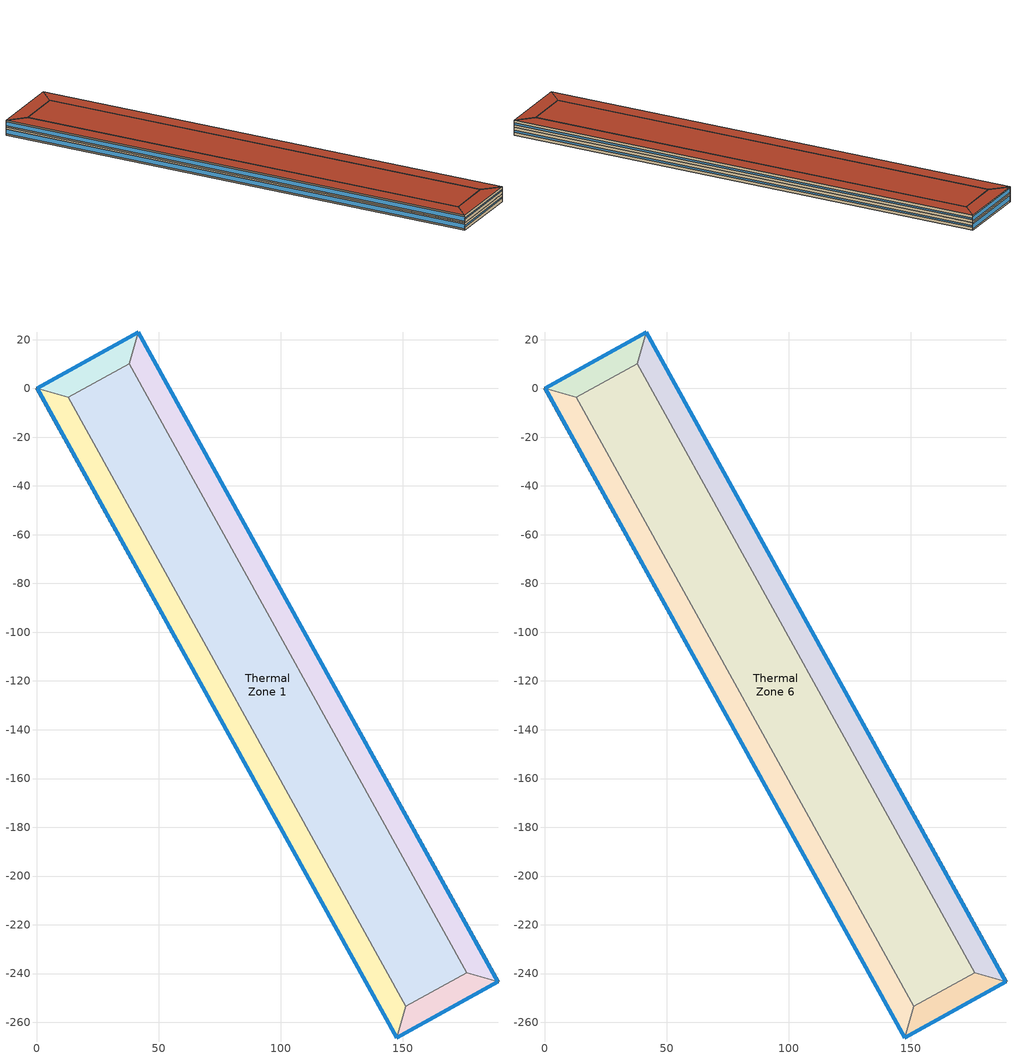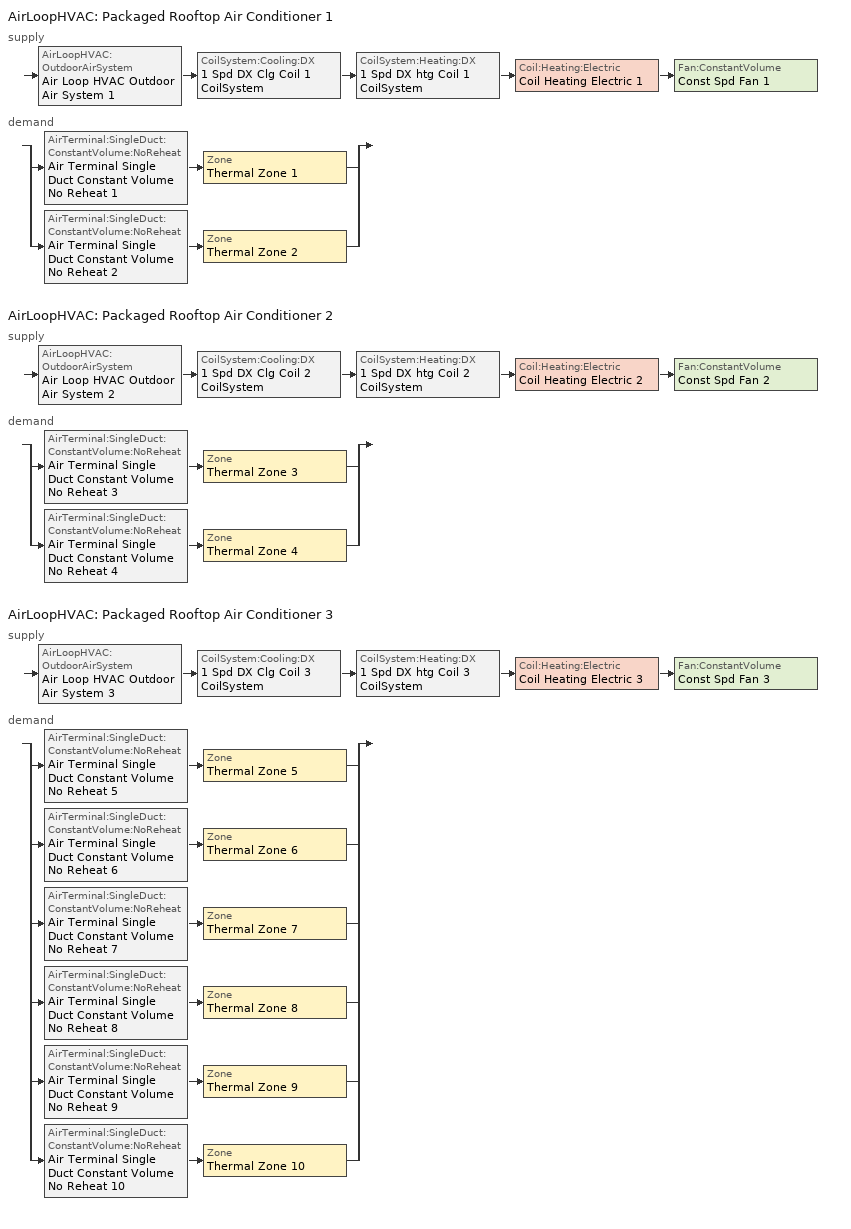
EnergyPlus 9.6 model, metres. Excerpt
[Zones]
Thermal Zone 1
 floor ground (ExtSlabCarpet): 12.79,-3.67 37.82,10.2 176.3,-239.62 151.27,-253.49 z0
 wall to Thermal Zone 5 (Interior Wall): 37.82,10.2 12.79,-3.67 z0:5.04
 wall to Thermal Zone 3 (Interior Wall): 176.3,-239.62 37.82,10.2 z0:5.04
 wall to Thermal Zone 2 (Interior Wall): 151.27,-253.49 176.3,-239.62 z0:5.04
 wall to Thermal Zone 4 (Interior Wall): 12.79,-3.67 151.27,-253.49 z0:5.04
Thermal Zone 2
 floor ground (ExtSlabCarpet): 151.27,-253.49 176.3,-239.62 189.09,-243.29 147.61,-266.29 z0
 wall outside (Ext Wall): 147.61,-266.29 189.09,-243.29 z0:5.04
 wall to Thermal Zone 4 (Interior Wall): 151.27,-253.49 147.61,-266.29 z0:5.04
 wall to Thermal Zone 3 (Interior Wall): 189.09,-243.29 176.3,-239.62 z0:5.04
 window (Ext Window): 147.61,-266.28 189.08,-243.3 z2.14:2.9
Thermal Zone 3
 floor ground (ExtSlabCarpet): 37.82,10.2 41.48,22.99 189.09,-243.29 176.3,-239.62 z0
 wall outside (Ext Wall): 189.09,-243.29 41.48,22.99 z0:5.04
 wall to Thermal Zone 5 (Interior Wall): 41.48,22.99 37.82,10.2 z0:5.04
 window (Ext Window): 189.08,-243.28 41.49,22.99 z1.89:3.15
Thermal Zone 4
 floor ground (ExtSlabCarpet): 151.27,-253.49 147.61,-266.29 0,0 12.79,-3.67 z0
 wall outside (Ext Wall): 0,0 147.61,-266.29 z0:5.04
 wall to Thermal Zone 5 (Interior Wall): 12.79,-3.67 0,0 z0:5.04
 window (Ext Window): 0,-0.01 147.6,-266.28 z1.06:3.98
Thermal Zone 5
 floor ground (ExtSlabCarpet): 41.48,22.99 37.82,10.2 12.79,-3.67 0,0 z0
 wall outside (Ext Wall): 41.48,22.99 0,0 z0:5.04
 window (Ext Window): 41.47,22.99 0.01,0 z1.16:3.88
Thermal Zone 6
 floor to Thermal Zone 1 (Interior Floor): 12.79,-3.67 37.82,10.2 176.3,-239.62 151.27,-253.49 z5.04
 wall to Thermal Zone 10 (Interior Wall): 37.82,10.2 12.79,-3.67 z5.04:9.71
 wall to Thermal Zone 8 (Interior Wall): 176.3,-239.62 37.82,10.2 z5.04:9.71
 wall to Thermal Zone 7 (Interior Wall): 151.27,-253.49 176.3,-239.62 z5.04:9.71
 wall to Thermal Zone 9 (Interior Wall): 12.79,-3.67 151.27,-253.49 z5.04:9.71
 roof outside (Ext Roof): 151.27,-253.49 176.3,-239.62 37.82,10.2 12.79,-3.67 z9.71
Thermal Zone 7
 floor to Thermal Zone 2 (Interior Floor): 151.27,-253.49 176.3,-239.62 189.09,-243.29 147.61,-266.29 z5.04
 wall outside (Ext Wall): 147.61,-266.29 189.09,-243.29 z5.04:9.71
 wall to Thermal Zone 9 (Interior Wall): 151.27,-253.49 147.61,-266.29 z5.04:9.71
 wall to Thermal Zone 8 (Interior Wall): 189.09,-243.29 176.3,-239.62 z5.04:9.71
 window (Ext Window): 147.61,-266.28 189.08,-243.3 z7.02:7.73
 roof outside (Ext Roof): 147.61,-266.29 189.09,-243.29 176.3,-239.62 151.27,-253.49 z9.71
Thermal Zone 8
 floor to Thermal Zone 3 (Interior Floor): 37.82,10.2 41.48,22.99 189.09,-243.29 176.3,-239.62 z5.04
 wall outside (Ext Wall): 189.09,-243.29 41.48,22.99 z5.04:9.71
 wall to Thermal Zone 10 (Interior Wall): 41.48,22.99 37.82,10.2 z5.04:9.71
 window (Ext Window): 189.08,-243.28 41.49,22.99 z6.79:7.96
 roof outside (Ext Roof): 176.3,-239.62 189.09,-243.29 41.48,22.99 37.82,10.2 z9.71
Thermal Zone 9
 floor to Thermal Zone 4 (Interior Floor): 151.27,-253.49 147.61,-266.29 0,0 12.79,-3.67 z5.04
 wall outside (Ext Wall): 0,0 147.61,-266.29 z5.04:9.71
 wall to Thermal Zone 10 (Interior Wall): 12.79,-3.67 0,0 z5.04:9.71
 window (Ext Window): 0,-0.01 147.6,-266.28 z6.02:8.73
 roof outside (Ext Roof): 12.79,-3.67 0,0 147.61,-266.29 151.27,-253.49 z9.71
Thermal Zone 10
 floor to Thermal Zone 5 (Interior Floor): 41.48,22.99 37.82,10.2 12.79,-3.67 0,0 z5.04
 wall outside (Ext Wall): 41.48,22.99 0,0 z5.04:9.71
 window (Ext Window): 41.47,22.99 0.01,0 z6.11:8.64
 roof outside (Ext Roof): 0,0 12.79,-3.67 37.82,10.2 41.48,22.99 z9.71
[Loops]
AirLoopHVAC 'Packaged Rooftop Air Conditioner 1'
 supply: AirLoopHVAC:OutdoorAirSystem 'Air Loop HVAC Outdoor Air System 1' > CoilSystem:Cooling:DX '1 Spd DX Clg Coil 1 CoilSystem' > CoilSystem:Heating:DX '1 Spd DX htg Coil 1 CoilSystem' > Coil:Heating:Electric 'Coil Heating Electric 1' > Fan:ConstantVolume 'Const Spd Fan 1'
 demand: split
  | AirTerminal:SingleDuct:ConstantVolume:NoReheat 'Air Terminal Single Duct Constant Volume No Reheat 1' > Zone 'Thermal Zone 1'
  | AirTerminal:SingleDuct:ConstantVolume:NoReheat 'Air Terminal Single Duct Constant Volume No Reheat 2' > Zone 'Thermal Zone 2'
AirLoopHVAC 'Packaged Rooftop Air Conditioner 2'
 supply: AirLoopHVAC:OutdoorAirSystem 'Air Loop HVAC Outdoor Air System 2' > CoilSystem:Cooling:DX '1 Spd DX Clg Coil 2 CoilSystem' > CoilSystem:Heating:DX '1 Spd DX htg Coil 2 CoilSystem' > Coil:Heating:Electric 'Coil Heating Electric 2' > Fan:ConstantVolume 'Const Spd Fan 2'
 demand: split
  | AirTerminal:SingleDuct:ConstantVolume:NoReheat 'Air Terminal Single Duct Constant Volume No Reheat 3' > Zone 'Thermal Zone 3'
  | AirTerminal:SingleDuct:ConstantVolume:NoReheat 'Air Terminal Single Duct Constant Volume No Reheat 4' > Zone 'Thermal Zone 4'
AirLoopHVAC 'Packaged Rooftop Air Conditioner 3'
 supply: AirLoopHVAC:OutdoorAirSystem 'Air Loop HVAC Outdoor Air System 3' > CoilSystem:Cooling:DX '1 Spd DX Clg Coil 3 CoilSystem' > CoilSystem:Heating:DX '1 Spd DX htg Coil 3 CoilSystem' > Coil:Heating:Electric 'Coil Heating Electric 3' > Fan:ConstantVolume 'Const Spd Fan 3'
 demand: split
  | AirTerminal:SingleDuct:ConstantVolume:NoReheat 'Air Terminal Single Duct Constant Volume No Reheat 5' > Zone 'Thermal Zone 5'
  | AirTerminal:SingleDuct:ConstantVolume:NoReheat 'Air Terminal Single Duct Constant Volume No Reheat 6' > Zone 'Thermal Zone 6'
  | AirTerminal:SingleDuct:ConstantVolume:NoReheat 'Air Terminal Single Duct Constant Volume No Reheat 7' > Zone 'Thermal Zone 7'
  | AirTerminal:SingleDuct:ConstantVolume:NoReheat 'Air Terminal Single Duct Constant Volume No Reheat 8' > Zone 'Thermal Zone 8'
  | AirTerminal:SingleDuct:ConstantVolume:NoReheat 'Air Terminal Single Duct Constant Volume No Reheat 9' > Zone 'Thermal Zone 9'
  | AirTerminal:SingleDuct:ConstantVolume:NoReheat 'Air Terminal Single Duct Constant Volume No Reheat 10' > Zone 'Thermal Zone 10'
[Building]
Building 1: North Axis {deg}=-0
[Site:Location]
Washington Dc Dulles IntL Ar: Latitude {deg}=38.98; Longitude {deg}=-77.47; Time Zone {hr}=-5; Elevation {m}=82
[SizingPeriod:DesignDay] Day of Month=21; Dry-Bulb Temperature Range Modifier Type=DefaultMultipliers; Barometric Pressure {Pa}=86790; Rain Indicator=No; Snow Indicator=No; Daylight Saving Time Indicator=No; Begin Environment Reset Mode=FullResetAtBeginEnvironment
Name | Month | Day Type | Maximum Dry-Bulb Temperature {C} | Daily Dry-Bulb Temperature Range {deltaC} | Humidity Condition Type | Wetbulb or DewPoint at Maximum Dry-Bulb {C} | Wind Speed {m/s} | Wind Direction {deg} | Solar Model Indicator | ASHRAE Clear Sky Optical Depth for Beam Irradiance (taub) | ASHRAE Clear Sky Optical Depth for Diffuse Irradiance (taud) | Enthalpy at Maximum Dry-Bulb {J/kg} | Sky Clearness
SALT-LAKE-CITY-IAP Ann Clg .4% Condns DB=>MWB | 7 | SummerDesignDay | 36.5 | 14.4 | Wetbulb | 17.1 | 5 | 340 | ASHRAETau | 0.339 | 2.366
SALT-LAKE-CITY-IAP Ann Clg .4% Condns DP=>MDB | 7 | SummerDesignDay | 22.5 | 14.4 | Dewpoint | 15.6 | 5 | 340 | ASHRAETau | 0.339 | 2.366
SALT-LAKE-CITY-IAP Ann Clg .4% Condns Enth=>MDB | 7 | SummerDesignDay | 30.8 | 14.4 | Enthalpy |  | 5 | 340 | ASHRAETau | 0.339 | 2.366 | 59300
SALT-LAKE-CITY-IAP Ann Clg .4% Condns WB=>MDB | 7 | SummerDesignDay | 31.2 | 14.4 | Wetbulb | 19 | 5 | 340 | ASHRAETau | 0.339 | 2.366
SALT-LAKE-CITY-IAP Ann Htg 99.6% Condns DB | 1 | WinterDesignDay | -12.4 | 0 | Wetbulb | -12.4 | 2.6 | 140 | ASHRAEClearSky |  |  |  | 0
SALT-LAKE-CITY-IAP Ann Htg Wind 99.6% Condns WS=>MCDB | 1 | WinterDesignDay | 6.8 | 0 | Wetbulb | 6.8 | 12.4 | 140 | ASHRAEClearSky |  |  |  | 0
SALT-LAKE-CITY-IAP Ann Hum_n 99.6% Condns DP=>MCDB | 1 | WinterDesignDay | -10.7 | 0 | Dewpoint | -16.2 | 2.6 | 140 | ASHRAEClearSky |  |  |  | 0
[Material] Thermal Absorptance=0.9
Name | Roughness | Thickness m | Conductivity W/m-K | Density kg/m3 | Specific Heat J/kg-K | Solar Absorptance | Visible Absorptance
wall concrete | MediumRough | 0.398 | 0.5 | 2243 | 837 | 0.65 | 0.65
roof concrete | MediumRough | 0.401 | 0.5 | 2243 | 837 | 0.65 | 0.65
Wall Insulation [37] | MediumRough | 0.0681 | 0.0432 | 91 | 837 | 0.5 | 0.5
Roof Insulation [25] | MediumRough | 0.263 | 0.049 | 265 | 836.8 | 0.7 | 0.7
F16 Acoustic tile | MediumSmooth | 0.0191 | 0.06 | 368 | 590 | 0.3 | 0.3
M11 100mm lightweight concrete | MediumRough | 0.1016 | 0.53 | 1280 | 840 | 0.5 | 0.5
MAT-CC05 4 HW CONCRETE | Rough | 0.1016 | 1.311 | 2240 | 836.8 | 0.85 | 0.85
G01a 19mm gypsum board | MediumSmooth | 0.019 | 0.16 | 800 | 1090 | 0.4 | 0.4
[Material:AirGap]
Name | Thermal Resistance m2-K/W
F04 Wall air space resistance | 0.15
F05 Ceiling air space resistance | 0.18
[Material:NoMass]
CP02 CARPET PAD: Roughness=Smooth; Thermal Resistance m2-K/W=0.1; Thermal Absorptance=0.9; Solar Absorptance=0.8; Visible Absorptance=0.8
[WindowMaterial:SimpleGlazingSystem]
Window Material Simple Glazing System: U-Factor W/m2-K=1.51; Solar Heat Gain Coefficient=0.25
[Construction]
Ext Roof: roof concrete, Roof Insulation [25]
Ext Wall: wall concrete, Wall Insulation [37]
Ext Window: Window Material Simple Glazing System
ExtSlabCarpet: MAT-CC05 4 HW CONCRETE, CP02 CARPET PAD
Interior Floor: F16 Acoustic tile, F05 Ceiling air space resistance, M11 100mm lightweight concrete
Interior Wall: G01a 19mm gypsum board, F04 Wall air space resistance, G01a 19mm gypsum board
[Zone]
Thermal Zone 1; Thermal Zone 2; Thermal Zone 3; Thermal Zone 4; Thermal Zone 5: 61, 0, 0, 0, , 1, , , , , , Yes
Thermal Zone 6; Thermal Zone 7; Thermal Zone 8; Thermal Zone 9; Thermal Zone 10: 61, 0, 0, 5.04, , 1, , , , , , Yes
[Controller:MechanicalVentilation] Availability Schedule=Always On Discrete; Demand Controlled Ventilation=No; System Outdoor Air Method=ZoneSum
Name | Zone or ZoneList Name 1 | Design Specification Outdoor Air Object Name 1 | Zone or ZoneList Name 2 | Design Specification Outdoor Air Object Name 2 | Zone or ZoneList Name 3 | Design Specification Outdoor Air Object Name 3 | Zone or ZoneList Name 4 | Design Specification Outdoor Air Object Name 4 | Zone or ZoneList Name 5 | Design Specification Outdoor Air Object Name 5 | Zone or ZoneList Name 6 | Design Specification Outdoor Air Object Name 6
Controller Mechanical Ventilation 1 | Thermal Zone 1 | Ventilation 1 | Thermal Zone 2 | Ventilation 2
Controller Mechanical Ventilation 2 | Thermal Zone 3 | Ventilation 3 | Thermal Zone 4 | Ventilation 4
Controller Mechanical Ventilation 3 | Thermal Zone 5 | Ventilation 5 | Thermal Zone 6 | Ventilation 6 | Thermal Zone 7 | Ventilation 7 | Thermal Zone 8 | Ventilation 8 | Thermal Zone 9 | Ventilation 9 | Thermal Zone 10 | Ventilation 10
[AirLoopHVAC] Design Supply Air Flow Rate m3/s=AutoSize; Design Return Air Flow Fraction of Supply Air Flow=1
Packaged Rooftop Air Conditioner 1; Packaged Rooftop Air Conditioner 2; Packaged Rooftop Air Conditioner 3
[Sizing:System] Type of Load to Size On=Sensible; Design Outdoor Air Flow Rate m3/s=Autosize; Central Heating Maximum System Air Flow Ratio=0.3; Preheat Design Temperature C=7; Preheat Design Humidity Ratio kgWater/kgDryAir=0.008; Precool Design Temperature C=12.8; Precool Design Humidity Ratio kgWater/kgDryAir=0.008; Type of Zone Sum to Use=NonCoincident; 100% Outdoor Air in Cooling=Yes; 100% Outdoor Air in Heating=Yes; Central Cooling Design Supply Air Humidity Ratio kgWater/kgDryAir=0.0085; Central Heating Design Supply Air Humidity Ratio kgWater/kgDryAir=0.008; Cooling Supply Air Flow Rate Method=DesignDay; Cooling Supply Air Flow Rate m3/s=0; Cooling Supply Air Flow Rate Per Floor Area m3/s-m2=0.00996765; Cooling Fraction of Autosized Cooling Supply Air Flow Rate=1; Cooling Supply Air Flow Rate Per Unit Cooling Capacity m3/s-W=3.94755e-05; Heating Supply Air Flow Rate Method=DesignDay; Heating Supply Air Flow Rate m3/s=0; Heating Supply Air Flow Rate Per Floor Area m3/s-m2=0.00996765; Heating Fraction of Autosized Heating Supply Air Flow Rate=1; Heating Fraction of Autosized Cooling Supply Air Flow Rate=1; Heating Supply Air Flow Rate Per Unit Heating Capacity m3/s-W=3.15882e-05; System Outdoor Air Method=ZoneSum; Zone Maximum Outdoor Air Fraction dimensionless=1; Cooling Design Capacity Method=CoolingDesignCapacity; Cooling Design Capacity W=Autosize; Cooling Design Capacity Per Floor Area W/m2=234.7; Fraction of Autosized Cooling Design Capacity=1; Heating Design Capacity Method=HeatingDesignCapacity; Heating Design Capacity W=Autosize; Heating Design Capacity Per Floor Area W/m2=157; Fraction of Autosized Heating Design Capacity=1; Central Cooling Capacity Control Method=OnOff; Occupant Diversity=Autosize
Name | Central Cooling Design Supply Air Temperature C | Central Heating Design Supply Air Temperature C
Packaged Rooftop Air Conditioner 1 | 15.3 | 46.4
Packaged Rooftop Air Conditioner 2 | 17.7 | 44.5
Packaged Rooftop Air Conditioner 3 | 12.3 | 51.3
[AvailabilityManager:Scheduled] Schedule=Always On Discrete
Packaged Rooftop Air Conditioner 1 Availability Manager; Air Loop HVAC Outdoor Air System 1 Availability Manager; Packaged Rooftop Air Conditioner 2 Availability Manager; Air Loop HVAC Outdoor Air System 2 Availability Manager; Packaged Rooftop Air Conditioner 3 Availability Manager; Air Loop HVAC Outdoor Air System 3 Availability Manager
[Controller:OutdoorAir] Minimum Outdoor Air Flow Rate m3/s=0; Maximum Outdoor Air Flow Rate m3/s=Autosize; Economizer Control Action Type=ModulateFlow; Economizer Maximum Limit Dry-Bulb Temperature C=28; Economizer Maximum Limit Enthalpy J/kg=64000; Economizer Minimum Limit Dry-Bulb Temperature C=-100; Lockout Type=NoLockout; Minimum Limit Type=FixedMinimum; High Humidity Control=No; Control High Indoor Humidity Based on Outdoor Humidity Ratio=Yes; Heat Recovery Bypass Control Type=BypassWhenWithinEconomizerLimits
Name | Economizer Control Type | Mechanical Ventilation Controller
Controller Outdoor Air 1 | DifferentialEnthalpy | Controller Mechanical Ventilation 1
Controller Outdoor Air 2 | DifferentialDryBulb | Controller Mechanical Ventilation 2
Controller Outdoor Air 3 | NoEconomizer | Controller Mechanical Ventilation 3
[SetpointManager:MixedAir] Control Variable=Temperature
Name | Setpoint Node or NodeList
Node Air Deck Mixed 1 OS Default SPM | Node Air Deck Mixed 1
Node Air Deck Cooling 1 OS Default SPM | Node Air Deck Cooling 1
Node Air Deck Heating 1 OS Default SPM | Node Air Deck Heating 1
Node Air Deck Elec Heating 1 OS Default SPM | Node Air Deck Elec Heating 1
Node Air Deck Mixed 2 OS Default SPM | Node Air Deck Mixed 2
Node Air Deck Cooling 2 OS Default SPM | Node Air Deck Cooling 2
Node Air Deck Heating 2 OS Default SPM | Node Air Deck Heating 2
Node Air Deck Elec Heating 2 OS Default SPM | Node Air Deck Elec Heating 2
Node Air Deck Mixed 3 OS Default SPM | Node Air Deck Mixed 3
Node Air Deck Cooling 3 OS Default SPM | Node Air Deck Cooling 3
Node Air Deck Heating 3 OS Default SPM | Node Air Deck Heating 3
Node Air Deck Elec Heating 3 OS Default SPM | Node Air Deck Elec Heating 3
[CoilSystem:Cooling:DX] Availability Schedule=Always On Discrete hvac_library
Name | Cooling Coil
1 Spd DX Clg Coil 1 CoilSystem | 1 Spd DX Clg Coil 1
1 Spd DX Clg Coil 2 CoilSystem | 1 Spd DX Clg Coil 2
1 Spd DX Clg Coil 3 CoilSystem | 1 Spd DX Clg Coil 3
[Coil:Cooling:DX:SingleSpeed] Availability Schedule=Always On Discrete hvac_library; Gross Rated Total Cooling Capacity W=Autosize; Gross Rated Sensible Heat Ratio=Autosize; Rated Air Flow Rate m3/s=Autosize; Rated Evaporator Fan Power Per Volume Flow Rate W/(m3/s)=773.3; Total Cooling Capacity Function of Temperature Curve=OS:Curve:Biquadratic 1; Total Cooling Capacity Function of Flow Fraction Curve=OS:Curve:Quadratic 1; Energy Input Ratio Function of Temperature Curve=OS:Curve:Biquadratic 2; Energy Input Ratio Function of Flow Fraction Curve=OS:Curve:Quadratic 2; Part Load Fraction Correlation Curve=OS:Curve:Quadratic 3; Minimum Outdoor Dry-Bulb Temperature for Compressor Operation C=-25; Condenser Type=AirCooled; Evaporative Condenser Effectiveness=0; Evaporative Condenser Air Flow Rate m3/s=Autosize; Evaporative Condenser Pump Rated Power Consumption W=Autosize; Crankcase Heater Capacity W=0; Maximum Outdoor Dry-Bulb Temperature for Crankcase Heater Operation C=0; Basin Heater Capacity W/K=0; Basin Heater Setpoint Temperature C=10
Name | Gross Rated Cooling COP W/W
1 Spd DX Clg Coil 1 | 4.97
1 Spd DX Clg Coil 2 | 5.68
1 Spd DX Clg Coil 3 | 4.86
[CoilSystem:Heating:DX] Availability Schedule=Always On Discrete hvac_library
Name | Heating Coil
1 Spd DX htg Coil 1 CoilSystem | 1 Spd DX htg Coil 1
1 Spd DX htg Coil 2 CoilSystem | 1 Spd DX htg Coil 2
1 Spd DX htg Coil 3 CoilSystem | 1 Spd DX htg Coil 3
[Coil:Heating:DX:SingleSpeed] Availability Schedule=Always On Discrete hvac_library; Gross Rated Heating Capacity W=Autosize; Rated Air Flow Rate m3/s=Autosize; Rated Supply Fan Power Per Volume Flow Rate W/(m3/s)=773.3; Heating Capacity Function of Temperature Curve=Curve Cubic 1; Heating Capacity Function of Flow Fraction Curve=Curve Cubic 2; Energy Input Ratio Function of Temperature Curve=Curve Cubic 3; Energy Input Ratio Function of Flow Fraction Curve=Curve Quadratic 4; Part Load Fraction Correlation Curve=Curve Quadratic 5; Minimum Outdoor Dry-Bulb Temperature for Compressor Operation C=-8; Maximum Outdoor Dry-Bulb Temperature for Defrost Operation C=5; Crankcase Heater Capacity W=0; Maximum Outdoor Dry-Bulb Temperature for Crankcase Heater Operation C=10; Defrost Strategy=Resistive; Defrost Control=Timed; Defrost Time Period Fraction=0.166667; Resistive Defrost Heater Capacity W=2000
Name | Gross Rated Heating COP W/W
1 Spd DX htg Coil 1 | 6.14
1 Spd DX htg Coil 2 | 5.59
1 Spd DX htg Coil 3 | 6.19
[Coil:Heating:Electric] Availability Schedule=Always On Discrete hvac_library; Efficiency=1; Nominal Capacity W=Autosize
Coil Heating Electric 1; Coil Heating Electric 2; Coil Heating Electric 3
[Fan:ConstantVolume] Availability Schedule=Always On Discrete; Maximum Flow Rate m3/s=Autosize; Motor Efficiency=0.9; Motor In Airstream Fraction=1
Name | Fan Total Efficiency | Pressure Rise Pa
Const Spd Fan 1 | 0.64 | 873
Const Spd Fan 2 | 0.86 | 489
Const Spd Fan 3 | 0.71 | 1888
[SetpointManager:SingleZone:Reheat] Control Variable=Temperature; Minimum Supply Air Temperature C=-99; Maximum Supply Air Temperature C=99
Name | Control Zone | Setpoint Node or NodeList
Setpoint Manager Single Zone Reheat 1 | Thermal Zone 1 | Node Air Deck Supply 1
Setpoint Manager Single Zone Reheat 2 | Thermal Zone 2 | Node Air Deck Supply 2
Setpoint Manager Single Zone Reheat 3 | Thermal Zone 3 | Node Air Deck Supply 3
[ZoneControl:Thermostat] Temperature Difference Between Cutout And Setpoint deltaC=0
Name | Zone or ZoneList | Control Type Schedule | Control 1
Thermal Zone 1 Thermostat | Thermal Zone 1 | Thermal Zone 1 Thermostat Schedule | Thermostat Setpoint Dual Setpoint 1
Thermal Zone 2 Thermostat | Thermal Zone 2 | Thermal Zone 2 Thermostat Schedule | Thermostat Setpoint Dual Setpoint 2
Thermal Zone 3 Thermostat | Thermal Zone 3 | Thermal Zone 3 Thermostat Schedule | Thermostat Setpoint Dual Setpoint 3
Thermal Zone 4 Thermostat | Thermal Zone 4 | Thermal Zone 4 Thermostat Schedule | Thermostat Setpoint Dual Setpoint 4
Thermal Zone 5 Thermostat | Thermal Zone 5 | Thermal Zone 5 Thermostat Schedule | Thermostat Setpoint Dual Setpoint 5
Thermal Zone 6 Thermostat | Thermal Zone 6 | Thermal Zone 6 Thermostat Schedule | Thermostat Setpoint Dual Setpoint 6
Thermal Zone 7 Thermostat | Thermal Zone 7 | Thermal Zone 7 Thermostat Schedule | Thermostat Setpoint Dual Setpoint 7
Thermal Zone 8 Thermostat | Thermal Zone 8 | Thermal Zone 8 Thermostat Schedule | Thermostat Setpoint Dual Setpoint 8
Thermal Zone 9 Thermostat | Thermal Zone 9 | Thermal Zone 9 Thermostat Schedule | Thermostat Setpoint Dual Setpoint 9
Thermal Zone 10 Thermostat | Thermal Zone 10 | Thermal Zone 10 Thermostat Schedule | Thermostat Setpoint Dual Setpoint 10
[ThermostatSetpoint:DualSetpoint]
Name | Heating Setpoint Temperature Schedule | Cooling Setpoint Temperature Schedule
Thermostat Setpoint Dual Setpoint 1 | HtgSetp 1 | ClgSetp 1
Thermostat Setpoint Dual Setpoint 2 | HtgSetp 2 | ClgSetp 2
Thermostat Setpoint Dual Setpoint 3 | HtgSetp 3 | ClgSetp 3
Thermostat Setpoint Dual Setpoint 4 | HtgSetp 4 | ClgSetp 4
Thermostat Setpoint Dual Setpoint 5 | HtgSetp 5 | ClgSetp 5
Thermostat Setpoint Dual Setpoint 6 | HtgSetp 6 | ClgSetp 6
Thermostat Setpoint Dual Setpoint 7 | HtgSetp 7 | ClgSetp 7
Thermostat Setpoint Dual Setpoint 8 | HtgSetp 8 | ClgSetp 8
Thermostat Setpoint Dual Setpoint 9 | HtgSetp 9 | ClgSetp 9
Thermostat Setpoint Dual Setpoint 10 | HtgSetp 10 | ClgSetp 10
[AirTerminal:SingleDuct:ConstantVolume:NoReheat] Availability Schedule=Always On Discrete; Maximum Air Flow Rate m3/s=AutoSize
Air Terminal Single Duct Constant Volume No Reheat 1; Air Terminal Single Duct Constant Volume No Reheat 2; Air Terminal Single Duct Constant Volume No Reheat 3; Air Terminal Single Duct Constant Volume No Reheat 4; Air Terminal Single Duct Constant Volume No Reheat 5; Air Terminal Single Duct Constant Volume No Reheat 6; Air Terminal Single Duct Constant Volume No Reheat 7; Air Terminal Single Duct Constant Volume No Reheat 8; Air Terminal Single Duct Constant Volume No Reheat 9; Air Terminal Single Duct Constant Volume No Reheat 10
[Zone equipment]
Thermal Zone 1: Air Terminal Single Duct Constant Volume No Reheat 1
Thermal Zone 2: Air Terminal Single Duct Constant Volume No Reheat 2
Thermal Zone 3: Air Terminal Single Duct Constant Volume No Reheat 3
Thermal Zone 4: Air Terminal Single Duct Constant Volume No Reheat 4
Thermal Zone 5: Air Terminal Single Duct Constant Volume No Reheat 5
Thermal Zone 6: Air Terminal Single Duct Constant Volume No Reheat 6
Thermal Zone 7: Air Terminal Single Duct Constant Volume No Reheat 7
Thermal Zone 8: Air Terminal Single Duct Constant Volume No Reheat 8
Thermal Zone 9: Air Terminal Single Duct Constant Volume No Reheat 9
Thermal Zone 10: Air Terminal Single Duct Constant Volume No Reheat 10
[Sizing:Zone] Zone Cooling Design Supply Air Temperature Input Method=SupplyAirTemperature; Zone Cooling Design Supply Air Temperature C=12.3; Zone Cooling Design Supply Air Temperature Difference deltaC=11.11; Zone Heating Design Supply Air Temperature Input Method=SupplyAirTemperature; Zone Heating Design Supply Air Temperature C=51.3; Zone Heating Design Supply Air Temperature Difference deltaC=11.11; Zone Cooling Design Supply Air Humidity Ratio kgWater/kgDryAir=0.0085; Zone Heating Design Supply Air Humidity Ratio kgWater/kgDryAir=0.008; Cooling Design Air Flow Method=DesignDay; Cooling Design Air Flow Rate m3/s=0; Cooling Minimum Air Flow per Zone Floor Area m3/s-m2=0.000762; Cooling Minimum Air Flow m3/s=0; Cooling Minimum Air Flow Fraction=0; Heating Design Air Flow Method=DesignDay; Heating Design Air Flow Rate m3/s=0; Heating Maximum Air Flow per Zone Floor Area m3/s-m2=0.002032; Heating Maximum Air Flow m3/s=0.141576; Heating Maximum Air Flow Fraction=0.3; Account for Dedicated Outdoor Air System=No
Name | Design Specification Outdoor Air Object
Thermal Zone 1 | Ventilation 1
Thermal Zone 2 | Ventilation 2
Thermal Zone 3 | Ventilation 3
Thermal Zone 4 | Ventilation 4
Thermal Zone 5 | Ventilation 5
Thermal Zone 6 | Ventilation 6
Thermal Zone 7 | Ventilation 7
Thermal Zone 8 | Ventilation 8
Thermal Zone 9 | Ventilation 9
Thermal Zone 10 | Ventilation 10
[DesignSpecification:OutdoorAir] Outdoor Air Method=Sum; Outdoor Air Flow per Person m3/s-person=0; Outdoor Air Flow per Zone Floor Area m3/s-m2=0; Outdoor Air Flow per Zone m3/s=0
Name | Outdoor Air Flow Air Changes per Hour 1/hr
Ventilation 1; Ventilation 2 | 1.51
Ventilation 3; Ventilation 4 | 2.23
Ventilation 5; Ventilation 6; Ventilation 7; Ventilation 8; Ventilation 9; Ventilation 10 | 1.5
[Schedule:Day:Interval]
HtgSetp Summer Design Day 1; HtgSetp Summer Design Day 2; HtgSetp Summer Design Day 3; HtgSetp Summer Design Day 4; HtgSetp Summer Design Day 5; HtgSetp Summer Design Day 6; HtgSetp Summer Design Day 7; HtgSetp Summer Design Day 8; HtgSetp Summer Design Day 9; HtgSetp Summer Design Day 10: No, 24:00, 15.6
HtgSetp Winter Design Day 1; HtgSetp Winter Design Day 2; HtgSetp Winter Design Day 3; HtgSetp Winter Design Day 4; HtgSetp Winter Design Day 5; HtgSetp Winter Design Day 6; HtgSetp Winter Design Day 7; HtgSetp Winter Design Day 8; HtgSetp Winter Design Day 9; HtgSetp Winter Design Day 10: No, 24:00, 21
ClgSetp Summer Design Day 1; ClgSetp Summer Design Day 2; ClgSetp Summer Design Day 3; ClgSetp Summer Design Day 4; ClgSetp Summer Design Day 5; ClgSetp Summer Design Day 6; ClgSetp Summer Design Day 7; ClgSetp Summer Design Day 8; ClgSetp Summer Design Day 9; ClgSetp Summer Design Day 10: No, 06:00, 26.7, 22:00, 24, 24:00, 26.7
ClgSetp Winter Design Day 1; ClgSetp Winter Design Day 2; ClgSetp Winter Design Day 3; ClgSetp Winter Design Day 4; ClgSetp Winter Design Day 5; ClgSetp Winter Design Day 6; ClgSetp Winter Design Day 7; ClgSetp Winter Design Day 8; ClgSetp Winter Design Day 9; ClgSetp Winter Design Day 10: No, 24:00, 26.7
ClgSetp Default Schedule 1; ClgSetp Default Schedule 2: Temperature 37, No, 01:00, 28.3, 02:00, 28.3, 03:00, 28.3, 04:00, 28.3, 05:00, 28.3, 06:00, 28.3, 07:00, 28.3, 08:00, 28.3, 09:00, 26.2, 10:00, 26.2, 11:00, 26.2, 12:00, 26.2, 13:00, 26.2, 14:00, 26.2, 15:00, 26.2, 16:00, 26.2, 17:00, 26.2, 18:00, 26.2, 19:00, 28.3, 20:00, 28.3, 21:00, 28.3, 22:00, 28.3, 23:00, 28.3, 24:00, 28.3
HtgSetp Default Schedule 1; HtgSetp Default Schedule 2: Temperature 36, No, 01:00, 22.1, 02:00, 22.1, 03:00, 22.1, 04:00, 22.1, 05:00, 22.1, 06:00, 22.1, 07:00, 22.1, 08:00, 22.1, 09:00, 20.3, 10:00, 20.3, 11:00, 20.3, 12:00, 20.3, 13:00, 20.3, 14:00, 20.3, 15:00, 20.3, 16:00, 20.3, 17:00, 20.3, 18:00, 20.3, 19:00, 22.1, 20:00, 22.1, 21:00, 22.1, 22:00, 22.1, 23:00, 22.1, 24:00, 22.1
ClgSetp Default Schedule 3; ClgSetp Default Schedule 4: Temperature 37, No, 01:00, 28.4, 02:00, 28.4, 03:00, 28.4, 04:00, 28.4, 05:00, 28.4, 06:00, 28.4, 07:00, 28.4, 08:00, 28.4, 09:00, 24.2, 10:00, 24.2, 11:00, 24.2, 12:00, 24.2, 13:00, 24.2, 14:00, 24.2, 15:00, 28.4, 16:00, 28.4, 17:00, 28.4, 18:00, 28.4, 19:00, 28.4, 20:00, 28.4, 21:00, 28.4, 22:00, 28.4, 23:00, 28.4, 24:00, 28.4
HtgSetp Default Schedule 3; HtgSetp Default Schedule 4: Temperature 36, No, 01:00, 23.1, 02:00, 23.1, 03:00, 23.1, 04:00, 23.1, 05:00, 23.1, 06:00, 23.1, 07:00, 23.1, 08:00, 23.1, 09:00, 21.9, 10:00, 21.9, 11:00, 21.9, 12:00, 21.9, 13:00, 21.9, 14:00, 21.9, 15:00, 23.1, 16:00, 23.1, 17:00, 23.1, 18:00, 23.1, 19:00, 23.1, 20:00, 23.1, 21:00, 23.1, 22:00, 23.1, 23:00, 23.1, 24:00, 23.1
ClgSetp Default Schedule 5; ClgSetp Default Schedule 6; ClgSetp Default Schedule 7; ClgSetp Default Schedule 8; ClgSetp Default Schedule 9; ClgSetp Default Schedule 10: Temperature 37, No, 01:00, 28.7, 02:00, 28.7, 03:00, 28.7, 04:00, 28.7, 05:00, 28.7, 06:00, 28.7, 07:00, 25.7, 08:00, 25.7, 09:00, 25.7, 10:00, 25.7, 11:00, 25.7, 12:00, 25.7, 13:00, 25.7, 14:00, 25.7, 15:00, 25.7, 16:00, 25.7, 17:00, 25.7, 18:00, 25.7, 19:00, 25.7, 20:00, 25.7, 21:00, 28.7, 22:00, 28.7, 23:00, 28.7, 24:00, 28.7
HtgSetp Default Schedule 5; HtgSetp Default Schedule 6; HtgSetp Default Schedule 7; HtgSetp Default Schedule 8; HtgSetp Default Schedule 9; HtgSetp Default Schedule 10: Temperature 36, No, 01:00, 22.2, 02:00, 22.2, 03:00, 22.2, 04:00, 22.2, 05:00, 22.2, 06:00, 22.2, 07:00, 19, 08:00, 19, 09:00, 19, 10:00, 19, 11:00, 19, 12:00, 19, 13:00, 19, 14:00, 19, 15:00, 19, 16:00, 19, 17:00, 19, 18:00, 19, 19:00, 19, 20:00, 19, 21:00, 22.2, 22:00, 22.2, 23:00, 22.2, 24:00, 22.2
[Schedule:Week:Daily]
HtgSetp 1 Week Rule - Jan1-Dec31: HtgSetp Default Schedule 1, HtgSetp Default Schedule 1, HtgSetp Default Schedule 1, HtgSetp Default Schedule 1, HtgSetp Default Schedule 1, HtgSetp Default Schedule 1, HtgSetp Default Schedule 1, HtgSetp Default Schedule 1, HtgSetp Summer Design Day 1, HtgSetp Winter Design Day 1, HtgSetp Default Schedule 1, HtgSetp Default Schedule 1
ClgSetp 1 Week Rule - Jan1-Dec31: ClgSetp Default Schedule 1, ClgSetp Default Schedule 1, ClgSetp Default Schedule 1, ClgSetp Default Schedule 1, ClgSetp Default Schedule 1, ClgSetp Default Schedule 1, ClgSetp Default Schedule 1, ClgSetp Default Schedule 1, ClgSetp Summer Design Day 1, ClgSetp Winter Design Day 1, ClgSetp Default Schedule 1, ClgSetp Default Schedule 1
HtgSetp 2 Week Rule - Jan1-Dec31: HtgSetp Default Schedule 2, HtgSetp Default Schedule 2, HtgSetp Default Schedule 2, HtgSetp Default Schedule 2, HtgSetp Default Schedule 2, HtgSetp Default Schedule 2, HtgSetp Default Schedule 2, HtgSetp Default Schedule 2, HtgSetp Summer Design Day 2, HtgSetp Winter Design Day 2, HtgSetp Default Schedule 2, HtgSetp Default Schedule 2
ClgSetp 2 Week Rule - Jan1-Dec31: ClgSetp Default Schedule 2, ClgSetp Default Schedule 2, ClgSetp Default Schedule 2, ClgSetp Default Schedule 2, ClgSetp Default Schedule 2, ClgSetp Default Schedule 2, ClgSetp Default Schedule 2, ClgSetp Default Schedule 2, ClgSetp Summer Design Day 2, ClgSetp Winter Design Day 2, ClgSetp Default Schedule 2, ClgSetp Default Schedule 2
HtgSetp 3 Week Rule - Jan1-Dec31: HtgSetp Default Schedule 3, HtgSetp Default Schedule 3, HtgSetp Default Schedule 3, HtgSetp Default Schedule 3, HtgSetp Default Schedule 3, HtgSetp Default Schedule 3, HtgSetp Default Schedule 3, HtgSetp Default Schedule 3, HtgSetp Summer Design Day 3, HtgSetp Winter Design Day 3, HtgSetp Default Schedule 3, HtgSetp Default Schedule 3
ClgSetp 3 Week Rule - Jan1-Dec31: ClgSetp Default Schedule 3, ClgSetp Default Schedule 3, ClgSetp Default Schedule 3, ClgSetp Default Schedule 3, ClgSetp Default Schedule 3, ClgSetp Default Schedule 3, ClgSetp Default Schedule 3, ClgSetp Default Schedule 3, ClgSetp Summer Design Day 3, ClgSetp Winter Design Day 3, ClgSetp Default Schedule 3, ClgSetp Default Schedule 3
HtgSetp 4 Week Rule - Jan1-Dec31: HtgSetp Default Schedule 4, HtgSetp Default Schedule 4, HtgSetp Default Schedule 4, HtgSetp Default Schedule 4, HtgSetp Default Schedule 4, HtgSetp Default Schedule 4, HtgSetp Default Schedule 4, HtgSetp Default Schedule 4, HtgSetp Summer Design Day 4, HtgSetp Winter Design Day 4, HtgSetp Default Schedule 4, HtgSetp Default Schedule 4
ClgSetp 4 Week Rule - Jan1-Dec31: ClgSetp Default Schedule 4, ClgSetp Default Schedule 4, ClgSetp Default Schedule 4, ClgSetp Default Schedule 4, ClgSetp Default Schedule 4, ClgSetp Default Schedule 4, ClgSetp Default Schedule 4, ClgSetp Default Schedule 4, ClgSetp Summer Design Day 4, ClgSetp Winter Design Day 4, ClgSetp Default Schedule 4, ClgSetp Default Schedule 4
HtgSetp 5 Week Rule - Jan1-Dec31: HtgSetp Default Schedule 5, HtgSetp Default Schedule 5, HtgSetp Default Schedule 5, HtgSetp Default Schedule 5, HtgSetp Default Schedule 5, HtgSetp Default Schedule 5, HtgSetp Default Schedule 5, HtgSetp Default Schedule 5, HtgSetp Summer Design Day 5, HtgSetp Winter Design Day 5, HtgSetp Default Schedule 5, HtgSetp Default Schedule 5
ClgSetp 5 Week Rule - Jan1-Dec31: ClgSetp Default Schedule 5, ClgSetp Default Schedule 5, ClgSetp Default Schedule 5, ClgSetp Default Schedule 5, ClgSetp Default Schedule 5, ClgSetp Default Schedule 5, ClgSetp Default Schedule 5, ClgSetp Default Schedule 5, ClgSetp Summer Design Day 5, ClgSetp Winter Design Day 5, ClgSetp Default Schedule 5, ClgSetp Default Schedule 5
HtgSetp 6 Week Rule - Jan1-Dec31: HtgSetp Default Schedule 6, HtgSetp Default Schedule 6, HtgSetp Default Schedule 6, HtgSetp Default Schedule 6, HtgSetp Default Schedule 6, HtgSetp Default Schedule 6, HtgSetp Default Schedule 6, HtgSetp Default Schedule 6, HtgSetp Summer Design Day 6, HtgSetp Winter Design Day 6, HtgSetp Default Schedule 6, HtgSetp Default Schedule 6
ClgSetp 6 Week Rule - Jan1-Dec31: ClgSetp Default Schedule 6, ClgSetp Default Schedule 6, ClgSetp Default Schedule 6, ClgSetp Default Schedule 6, ClgSetp Default Schedule 6, ClgSetp Default Schedule 6, ClgSetp Default Schedule 6, ClgSetp Default Schedule 6, ClgSetp Summer Design Day 6, ClgSetp Winter Design Day 6, ClgSetp Default Schedule 6, ClgSetp Default Schedule 6
HtgSetp 7 Week Rule - Jan1-Dec31: HtgSetp Default Schedule 7, HtgSetp Default Schedule 7, HtgSetp Default Schedule 7, HtgSetp Default Schedule 7, HtgSetp Default Schedule 7, HtgSetp Default Schedule 7, HtgSetp Default Schedule 7, HtgSetp Default Schedule 7, HtgSetp Summer Design Day 7, HtgSetp Winter Design Day 7, HtgSetp Default Schedule 7, HtgSetp Default Schedule 7
ClgSetp 7 Week Rule - Jan1-Dec31: ClgSetp Default Schedule 7, ClgSetp Default Schedule 7, ClgSetp Default Schedule 7, ClgSetp Default Schedule 7, ClgSetp Default Schedule 7, ClgSetp Default Schedule 7, ClgSetp Default Schedule 7, ClgSetp Default Schedule 7, ClgSetp Summer Design Day 7, ClgSetp Winter Design Day 7, ClgSetp Default Schedule 7, ClgSetp Default Schedule 7
HtgSetp 8 Week Rule - Jan1-Dec31: HtgSetp Default Schedule 8, HtgSetp Default Schedule 8, HtgSetp Default Schedule 8, HtgSetp Default Schedule 8, HtgSetp Default Schedule 8, HtgSetp Default Schedule 8, HtgSetp Default Schedule 8, HtgSetp Default Schedule 8, HtgSetp Summer Design Day 8, HtgSetp Winter Design Day 8, HtgSetp Default Schedule 8, HtgSetp Default Schedule 8
ClgSetp 8 Week Rule - Jan1-Dec31: ClgSetp Default Schedule 8, ClgSetp Default Schedule 8, ClgSetp Default Schedule 8, ClgSetp Default Schedule 8, ClgSetp Default Schedule 8, ClgSetp Default Schedule 8, ClgSetp Default Schedule 8, ClgSetp Default Schedule 8, ClgSetp Summer Design Day 8, ClgSetp Winter Design Day 8, ClgSetp Default Schedule 8, ClgSetp Default Schedule 8
HtgSetp 9 Week Rule - Jan1-Dec31: HtgSetp Default Schedule 9, HtgSetp Default Schedule 9, HtgSetp Default Schedule 9, HtgSetp Default Schedule 9, HtgSetp Default Schedule 9, HtgSetp Default Schedule 9, HtgSetp Default Schedule 9, HtgSetp Default Schedule 9, HtgSetp Summer Design Day 9, HtgSetp Winter Design Day 9, HtgSetp Default Schedule 9, HtgSetp Default Schedule 9
ClgSetp 9 Week Rule - Jan1-Dec31: ClgSetp Default Schedule 9, ClgSetp Default Schedule 9, ClgSetp Default Schedule 9, ClgSetp Default Schedule 9, ClgSetp Default Schedule 9, ClgSetp Default Schedule 9, ClgSetp Default Schedule 9, ClgSetp Default Schedule 9, ClgSetp Summer Design Day 9, ClgSetp Winter Design Day 9, ClgSetp Default Schedule 9, ClgSetp Default Schedule 9
HtgSetp 10 Week Rule - Jan1-Dec31: HtgSetp Default Schedule 10, HtgSetp Default Schedule 10, HtgSetp Default Schedule 10, HtgSetp Default Schedule 10, HtgSetp Default Schedule 10, HtgSetp Default Schedule 10, HtgSetp Default Schedule 10, HtgSetp Default Schedule 10, HtgSetp Summer Design Day 10, HtgSetp Winter Design Day 10, HtgSetp Default Schedule 10, HtgSetp Default Schedule 10
ClgSetp 10 Week Rule - Jan1-Dec31: ClgSetp Default Schedule 10, ClgSetp Default Schedule 10, ClgSetp Default Schedule 10, ClgSetp Default Schedule 10, ClgSetp Default Schedule 10, ClgSetp Default Schedule 10, ClgSetp Default Schedule 10, ClgSetp Default Schedule 10, ClgSetp Summer Design Day 10, ClgSetp Winter Design Day 10, ClgSetp Default Schedule 10, ClgSetp Default Schedule 10
[Schedule:Year]
HtgSetp 1: HtgSetp 1 Week Rule - Jan1-Dec31, 1, 1, 12, 31
ClgSetp 1: ClgSetp 1 Week Rule - Jan1-Dec31, 1, 1, 12, 31
HtgSetp 2: HtgSetp 2 Week Rule - Jan1-Dec31, 1, 1, 12, 31
ClgSetp 2: ClgSetp 2 Week Rule - Jan1-Dec31, 1, 1, 12, 31
HtgSetp 3: HtgSetp 3 Week Rule - Jan1-Dec31, 1, 1, 12, 31
ClgSetp 3: ClgSetp 3 Week Rule - Jan1-Dec31, 1, 1, 12, 31
HtgSetp 4: HtgSetp 4 Week Rule - Jan1-Dec31, 1, 1, 12, 31
ClgSetp 4: ClgSetp 4 Week Rule - Jan1-Dec31, 1, 1, 12, 31
HtgSetp 5: HtgSetp 5 Week Rule - Jan1-Dec31, 1, 1, 12, 31
ClgSetp 5: ClgSetp 5 Week Rule - Jan1-Dec31, 1, 1, 12, 31
HtgSetp 6: HtgSetp 6 Week Rule - Jan1-Dec31, 1, 1, 12, 31
ClgSetp 6: ClgSetp 6 Week Rule - Jan1-Dec31, 1, 1, 12, 31
HtgSetp 7: HtgSetp 7 Week Rule - Jan1-Dec31, 1, 1, 12, 31
ClgSetp 7: ClgSetp 7 Week Rule - Jan1-Dec31, 1, 1, 12, 31
HtgSetp 8: HtgSetp 8 Week Rule - Jan1-Dec31, 1, 1, 12, 31
ClgSetp 8: ClgSetp 8 Week Rule - Jan1-Dec31, 1, 1, 12, 31
HtgSetp 9: HtgSetp 9 Week Rule - Jan1-Dec31, 1, 1, 12, 31
ClgSetp 9: ClgSetp 9 Week Rule - Jan1-Dec31, 1, 1, 12, 31
HtgSetp 10: HtgSetp 10 Week Rule - Jan1-Dec31, 1, 1, 12, 31
ClgSetp 10: ClgSetp 10 Week Rule - Jan1-Dec31, 1, 1, 12, 31
[Schedule:Compact]
Thermal Zone 1 Thermostat Schedule; Thermal Zone 2 Thermostat Schedule; Thermal Zone 3 Thermostat Schedule; Thermal Zone 4 Thermostat Schedule; Thermal Zone 5 Thermostat Schedule; Thermal Zone 6 Thermostat Schedule; Thermal Zone 7 Thermostat Schedule; Thermal Zone 8 Thermostat Schedule; Thermal Zone 9 Thermostat Schedule; Thermal Zone 10 Thermostat Schedule: Through: 12/31, For: AllDays, Until: 24:00, 4
[Curve:Cubic]
Name | Coefficient1 Constant | Coefficient2 x | Coefficient3 x**2 | Coefficient4 x**3 | Minimum Value of x | Maximum Value of x
Curve Cubic 1 | 0.758746 | 0.027626 | 0.000148716 | 3.4992e-06 | -20 | 20
Curve Cubic 2 | 0.84 | 0.16 | 0 | 0 | 0.5 | 1.5
Curve Cubic 3 | 1.19248 | -0.0300438 | 0.00103745 | -2.3328e-05 | -20 | 20
[Curve:Quadratic]
Name | Coefficient1 Constant | Coefficient2 x | Coefficient3 x**2 | Minimum Value of x | Maximum Value of x
Curve Quadratic 4 | 1.3824 | -0.4336 | 0.0512 | 0 | 1
Curve Quadratic 5 | 0.75 | 0.25 | 0 | 0 | 1
OS:Curve:Quadratic 1 | 0.77136 | 0.34053 | -0.11088 | 0.75918 | 1.13877
OS:Curve:Quadratic 2 | 1.2055 | -0.32953 | 0.12308 | 0.75918 | 1.13877
OS:Curve:Quadratic 3 | 0.771 | 0.229 | 0 | 0 | 1
[Curve:Biquadratic] Minimum Value of x=17; Maximum Value of x=22; Minimum Value of y=13; Maximum Value of y=46
Name | Coefficient1 Constant | Coefficient2 x | Coefficient3 x**2 | Coefficient4 y | Coefficient5 y**2 | Coefficient6 x*y
OS:Curve:Biquadratic 1 | 0.42415 | 0.04426 | -0.00042 | 0.00333 | -8e-05 | -0.00021
OS:Curve:Biquadratic 2 | 1.23649 | -0.02431 | 0.00057 | -0.01434 | 0.00063 | -0.00038
[Schedule:Constant]
Always On Discrete; Always On Discrete hvac_library: 1
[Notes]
wall material
